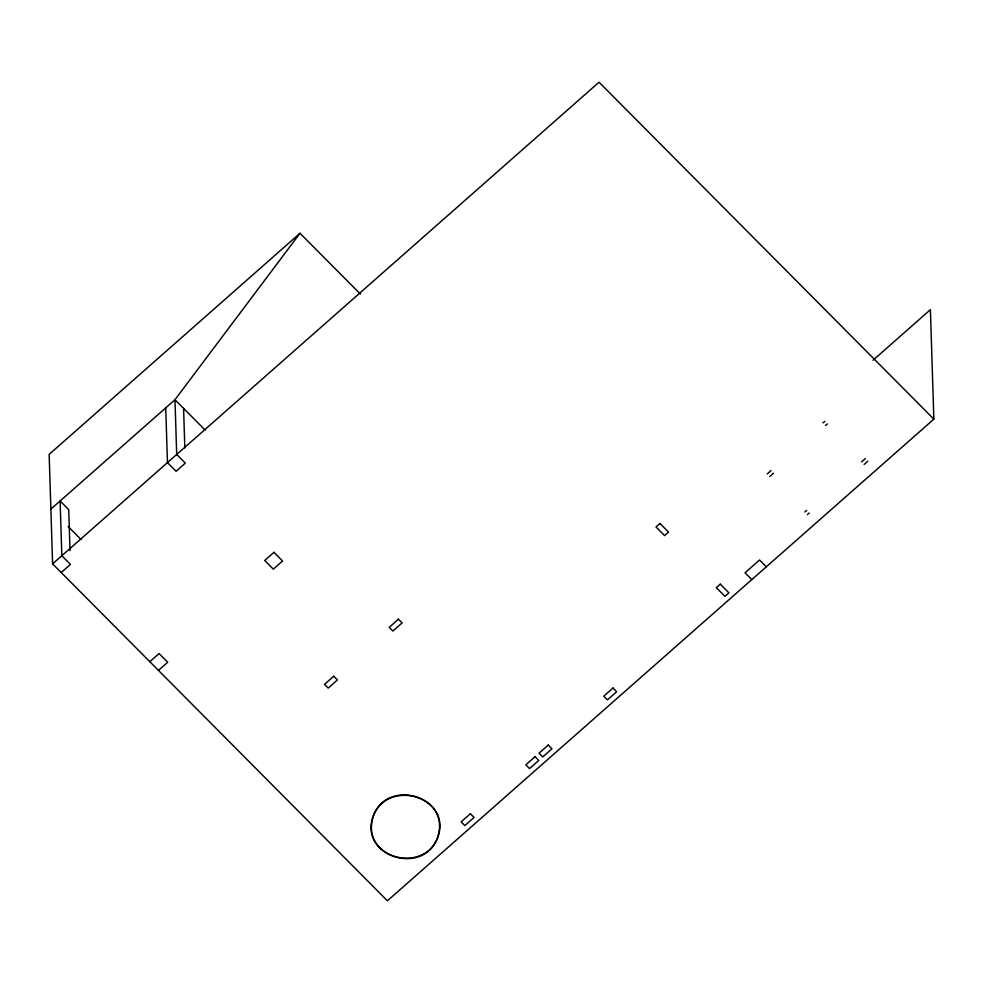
<?xml version="1.0" encoding="UTF-8"?>
<svg xmlns="http://www.w3.org/2000/svg" width="983" height="983" viewBox="0 0 983 983"><rect width="100%" height="100%" fill="white"/><g stroke="black" fill="none" stroke-linecap="round" stroke-linejoin="round"><path stroke-width="1.47" d="M360.491 294.138L299.999 233.266L174.974 399.725L50.87 509.12M299.999 233.266L49.15 454.379L52.59 563.861L387.413 900.797L933.85 419.139L930.41 309.657L873.039 360.233M52.59 563.861L599.028 82.203L933.85 419.139M61.204 572.524L70.444 564.377L61.831 555.714L60.11 500.974L68.724 509.649L70.014 550.701M149.834 661.719L159.074 653.572L167.7 662.247L158.447 670.394M766.322 566.798L759.552 559.991L745.028 572.794L751.798 579.601M205.226 430.161L174.974 399.725L176.694 454.465L185.308 463.14L176.068 471.287L167.454 462.612L165.734 407.871M68.159 526.507L81.122 539.556M183.588 408.4L184.841 447.929M770.905 470.611A9.67 2.556 -44.4 0 1 767.219 473.892M773.437 473.204A9.67 2.556 -44.4 0 1 769.75 476.485M824.823 421.326A9.67 2.556 -44.4 0 1 822.968 422.862M827.367 423.919A9.67 2.556 -44.4 0 1 825.499 425.455M865.261 458.57A9.67 2.556 -44.4 0 1 861.575 461.863M867.805 461.162A9.67 2.556 -44.4 0 1 864.118 464.455M806.674 510.41A9.67 2.556 -44.4 0 1 804.819 511.959M809.218 513.003A9.67 2.556 -44.4 0 1 807.35 514.551M372.434 819.38C362.53 860.838 428.551 874.12 438.541 834.162C448.445 792.703 382.424 779.421 372.434 819.38M373.479 815.276C357.751 855.8 422.334 876.799 437.496 838.266C453.212 797.741 388.641 776.742 373.479 815.276M273.938 552.323L264.697 560.47L273.311 569.145L282.563 560.998L273.938 552.323M333.741 676.218L324.501 684.365L328.199 688.075L337.439 679.929L333.741 676.218M398.434 619.192L389.194 627.338L392.893 631.049L402.133 622.903L398.434 619.192M659.949 523.46L655.993 526.949L664.606 535.624L668.575 532.135L659.949 523.46M720.269 584.16L716.312 587.65L724.926 596.325L728.882 592.835L720.269 584.16M470.378 813.715L461.138 821.862L464.836 825.585L474.076 817.438L470.378 813.715M535.071 756.701L525.831 764.848L529.53 768.559L538.77 760.412L535.071 756.701M548.281 745.065L539.04 753.199L542.727 756.922L551.967 748.776L548.281 745.065M612.974 688.039L603.734 696.185L607.42 699.896L616.66 691.749L612.974 688.039"/></g></svg>
